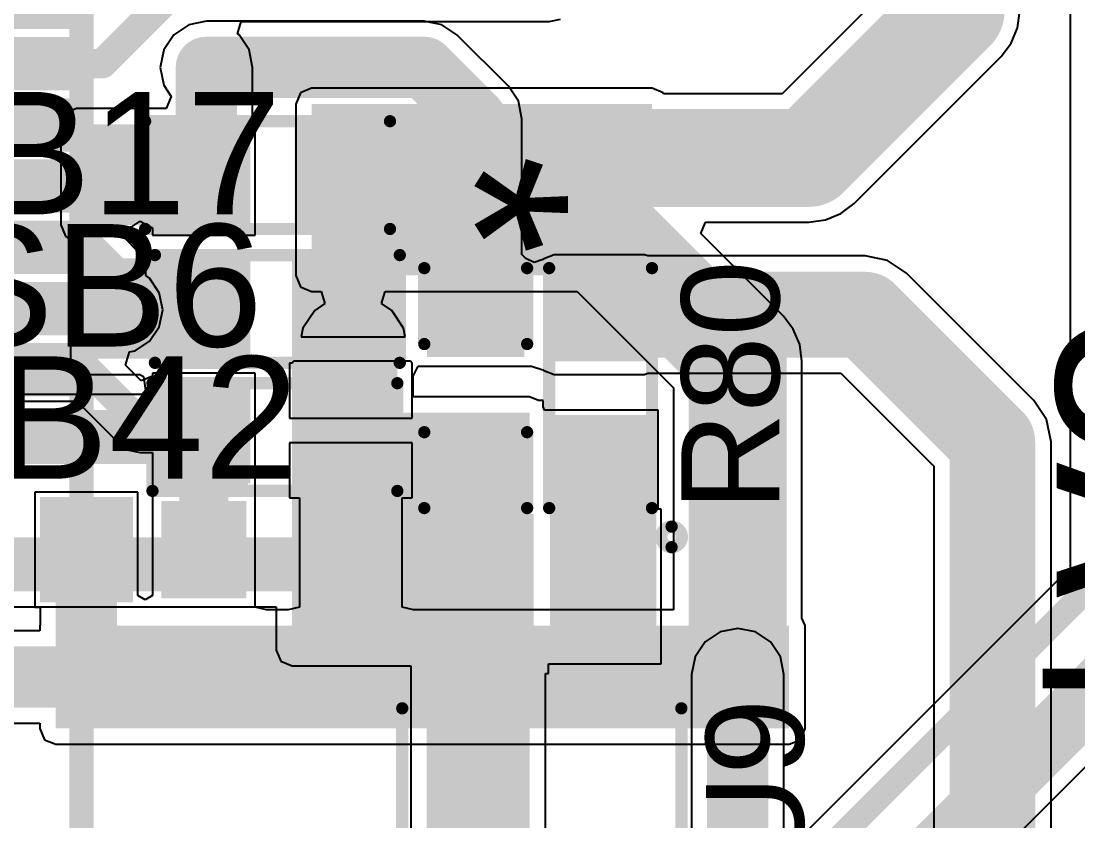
# Model space of a CAD drawing. Header units: millimetres. Extents: x 0 to 214, y 0 to 214.
# Drawn here: x 5.7644 to 6.1959, y 2.7363 to 3.0629 of the extents above; entities that cross this region are included whole.
import ezdxf

# ---------------------------------------------------------------- set-up
doc = ezdxf.new("R2010")
doc.units = ezdxf.units.MM
doc.header["$MEASUREMENT"] = 0
for name, color, linetype in [('BottomLayer', 5, 'Continuous'), ('BottomPaste', 16, 'Continuous'), ('BottomSolder', 6, 'Continuous'), ('Mechanical1', 6, 'Continuous'), ('TopLayer', 1, 'Continuous'), ('TopOverlay', 2, 'Continuous'), ('TopPaste', 8, 'Continuous'), ('TopSolder', 216, 'Continuous'), ('ViaHoleLayer', 16, 'Continuous')]:
    doc.layers.add(name, color=color, linetype=linetype)
doc.styles.add('Arial', font='', dxfattribs={"height": 0.2})
doc.styles.get('Arial').set_extended_font_data('Arial')

# ---------------------------------------------------------------- blocks, each defined once
blk = doc.blocks.new('S______B______35')
at = {"layer": 'TopLayer'}
for points in [[(-0.045, -0.0175), (-0.045, 0.0175), (-0.015, 0.0175), (-0.015, -0.0175)], [(0.015, -0.0175), (0.015, 0.0175), (0.045, 0.0175), (0.045, -0.0175)]]:
    blk.add_hatch(color=1, dxfattribs=at).paths.add_polyline_path(points)
at = {"layer": 'TopPaste'}
for points in [[(-0.045, -0.0175), (-0.045, 0.0175), (-0.015, 0.0175), (-0.015, -0.0175)], [(0.015, -0.0175), (0.015, 0.0175), (0.045, 0.0175), (0.045, -0.0175)]]:
    blk.add_hatch(color=8, dxfattribs=at).paths.add_polyline_path(points)
at = {"layer": 'TopSolder'}
for points in [[(-0.049, -0.0215), (-0.049, 0.0215), (-0.011, 0.0215), (-0.011, -0.0215)], [(0.011, -0.0215), (0.011, 0.0215), (0.049, 0.0215), (0.049, -0.0215)]]:
    blk.add_hatch(color=216, dxfattribs=at).paths.add_polyline_path(points)
at = {"layer": 'TopOverlay', "const_width": 0.005}
for points in [[(-0.05, 0.022), (0.05, 0.022)], [(-0.05, -0.022), (-0.05, 0.022)], [(0.05, -0.022), (0.05, 0.022)], [(-0.05, -0.022), (0.05, -0.022)]]:
    blk.add_lwpolyline(points, dxfattribs=at)
at = {"layer": 'TopOverlay', "const_width": 0.0025}
for points in [[(-0.05125, 0.022, 1), (-0.04875, 0.022, 1)], [(-0.05125, 0.022, 1), (-0.04875, 0.022, 1)], [(0.04875, 0.022, 1), (0.05125, 0.022, 1)], [(0.04875, 0.022, 1), (0.05125, 0.022, 1)], [(-0.05125, -0.022, 1), (-0.04875, -0.022, 1)], [(-0.05125, -0.022, 1), (-0.04875, -0.022, 1)], [(0.04875, -0.022, 1), (0.05125, -0.022, 1)], [(0.04875, -0.022, 1), (0.05125, -0.022, 1)]]:
    blk.add_lwpolyline(points, format="xyb", close=True, dxfattribs=at)
blk = doc.blocks.new('16_QSOP_B_97')
at = {"layer": 'BottomLayer'}
for points in [[(-0.0689, 0.08061), (-0.12598, 0.08061), (-0.12598, 0.09439), (-0.0689, 0.09439)], [(0.12598, 0.08061), (0.0689, 0.08061), (0.0689, 0.09439), (0.12598, 0.09439)], [(-0.0689, 0.05561), (-0.12598, 0.05561), (-0.12598, 0.06939), (-0.0689, 0.06939)], [(0.12598, 0.05561), (0.0689, 0.05561), (0.0689, 0.06939), (0.12598, 0.06939)], [(-0.0689, 0.03061), (-0.12598, 0.03061), (-0.12598, 0.04439), (-0.0689, 0.04439)], [(0.12598, 0.03061), (0.0689, 0.03061), (0.0689, 0.04439), (0.12598, 0.04439)], [(-0.0689, 0.00561), (-0.12598, 0.00561), (-0.12598, 0.01939), (-0.0689, 0.01939)], [(0.12598, 0.00561), (0.0689, 0.00561), (0.0689, 0.01939), (0.12598, 0.01939)], [(-0.0689, -0.01939), (-0.12598, -0.01939), (-0.12598, -0.00561), (-0.0689, -0.00561)], [(0.12598, -0.01939), (0.0689, -0.01939), (0.0689, -0.00561), (0.12598, -0.00561)], [(-0.0689, -0.04439), (-0.12598, -0.04439), (-0.12598, -0.03061), (-0.0689, -0.03061)], [(0.12598, -0.04439), (0.0689, -0.04439), (0.0689, -0.03061), (0.12598, -0.03061)], [(-0.0689, -0.06939), (-0.12598, -0.06939), (-0.12598, -0.05561), (-0.0689, -0.05561)], [(0.12598, -0.06939), (0.0689, -0.06939), (0.0689, -0.05561), (0.12598, -0.05561)], [(-0.0689, -0.09439), (-0.12598, -0.09439), (-0.12598, -0.08061), (-0.0689, -0.08061)], [(0.12598, -0.09439), (0.0689, -0.09439), (0.0689, -0.08061), (0.12598, -0.08061)]]:
    blk.add_hatch(color=5, dxfattribs=at).paths.add_polyline_path(points)
at = {"layer": 'BottomPaste'}
for points in [[(-0.0689, 0.08061), (-0.12598, 0.08061), (-0.12598, 0.09439), (-0.0689, 0.09439)], [(0.12598, 0.08061), (0.0689, 0.08061), (0.0689, 0.09439), (0.12598, 0.09439)], [(-0.0689, 0.05561), (-0.12598, 0.05561), (-0.12598, 0.06939), (-0.0689, 0.06939)], [(0.12598, 0.05561), (0.0689, 0.05561), (0.0689, 0.06939), (0.12598, 0.06939)], [(-0.0689, 0.03061), (-0.12598, 0.03061), (-0.12598, 0.04439), (-0.0689, 0.04439)], [(0.12598, 0.03061), (0.0689, 0.03061), (0.0689, 0.04439), (0.12598, 0.04439)], [(-0.0689, 0.00561), (-0.12598, 0.00561), (-0.12598, 0.01939), (-0.0689, 0.01939)], [(0.12598, 0.00561), (0.0689, 0.00561), (0.0689, 0.01939), (0.12598, 0.01939)], [(-0.0689, -0.01939), (-0.12598, -0.01939), (-0.12598, -0.00561), (-0.0689, -0.00561)], [(0.12598, -0.01939), (0.0689, -0.01939), (0.0689, -0.00561), (0.12598, -0.00561)], [(-0.0689, -0.04439), (-0.12598, -0.04439), (-0.12598, -0.03061), (-0.0689, -0.03061)], [(0.12598, -0.04439), (0.0689, -0.04439), (0.0689, -0.03061), (0.12598, -0.03061)], [(-0.0689, -0.06939), (-0.12598, -0.06939), (-0.12598, -0.05561), (-0.0689, -0.05561)], [(0.12598, -0.06939), (0.0689, -0.06939), (0.0689, -0.05561), (0.12598, -0.05561)], [(-0.0689, -0.09439), (-0.12598, -0.09439), (-0.12598, -0.08061), (-0.0689, -0.08061)], [(0.12598, -0.09439), (0.0689, -0.09439), (0.0689, -0.08061), (0.12598, -0.08061)]]:
    blk.add_hatch(color=16, dxfattribs=at).paths.add_polyline_path(points)
at = {"layer": 'BottomSolder'}
for points in [[(-0.0649, 0.07661), (-0.12998, 0.07661), (-0.12998, 0.09839), (-0.0649, 0.09839)], [(0.12998, 0.07661), (0.0649, 0.07661), (0.0649, 0.09839), (0.12998, 0.09839)], [(-0.0649, 0.05161), (-0.12998, 0.05161), (-0.12998, 0.07339), (-0.0649, 0.07339)], [(0.12998, 0.05161), (0.0649, 0.05161), (0.0649, 0.07339), (0.12998, 0.07339)], [(-0.0649, 0.02661), (-0.12998, 0.02661), (-0.12998, 0.04839), (-0.0649, 0.04839)], [(0.12998, 0.02661), (0.0649, 0.02661), (0.0649, 0.04839), (0.12998, 0.04839)], [(-0.0649, 0.00161), (-0.12998, 0.00161), (-0.12998, 0.02339), (-0.0649, 0.02339)], [(0.12998, 0.00161), (0.0649, 0.00161), (0.0649, 0.02339), (0.12998, 0.02339)], [(-0.0649, -0.02339), (-0.12998, -0.02339), (-0.12998, -0.00161), (-0.0649, -0.00161)], [(0.12998, -0.02339), (0.0649, -0.02339), (0.0649, -0.00161), (0.12998, -0.00161)], [(-0.0649, -0.04839), (-0.12998, -0.04839), (-0.12998, -0.02661), (-0.0649, -0.02661)], [(0.12998, -0.04839), (0.0649, -0.04839), (0.0649, -0.02661), (0.12998, -0.02661)], [(-0.0649, -0.07339), (-0.12998, -0.07339), (-0.12998, -0.05161), (-0.0649, -0.05161)], [(0.12998, -0.07339), (0.0649, -0.07339), (0.0649, -0.05161), (0.12998, -0.05161)], [(-0.0649, -0.09839), (-0.12998, -0.09839), (-0.12998, -0.07661), (-0.0649, -0.07661)], [(0.12998, -0.09839), (0.0649, -0.09839), (0.0649, -0.07661), (0.12998, -0.07661)]]:
    blk.add_hatch(color=6, dxfattribs=at).paths.add_polyline_path(points)
blk = doc.blocks.new('S______B______103')
at = {"layer": 'TopLayer'}
for points in [[(-0.045, -0.0175), (-0.045, 0.0175), (-0.015, 0.0175), (-0.015, -0.0175)], [(0.015, -0.0175), (0.015, 0.0175), (0.045, 0.0175), (0.045, -0.0175)]]:
    blk.add_hatch(color=1, dxfattribs=at).paths.add_polyline_path(points)
at = {"layer": 'TopPaste'}
for points in [[(-0.045, -0.0175), (-0.045, 0.0175), (-0.015, 0.0175), (-0.015, -0.0175)], [(0.015, -0.0175), (0.015, 0.0175), (0.045, 0.0175), (0.045, -0.0175)]]:
    blk.add_hatch(color=8, dxfattribs=at).paths.add_polyline_path(points)
at = {"layer": 'TopSolder'}
for points in [[(-0.049, -0.0215), (-0.049, 0.0215), (-0.011, 0.0215), (-0.011, -0.0215)], [(0.011, -0.0215), (0.011, 0.0215), (0.049, 0.0215), (0.049, -0.0215)]]:
    blk.add_hatch(color=216, dxfattribs=at).paths.add_polyline_path(points)
at = {"layer": 'TopOverlay', "const_width": 0.005}
for points in [[(-0.05, -0.022), (-0.05, 0.022)], [(-0.05, 0.022), (0.05, 0.022)], [(0.05, -0.022), (0.05, 0.022)], [(-0.05, -0.022), (0.05, -0.022)]]:
    blk.add_lwpolyline(points, dxfattribs=at)
at = {"layer": 'TopOverlay', "const_width": 0.0025}
for points in [[(-0.05125, 0.022, 1), (-0.04875, 0.022, 1)], [(-0.05125, 0.022, 1), (-0.04875, 0.022, 1)], [(0.04875, 0.022, 1), (0.05125, 0.022, 1)], [(0.04875, 0.022, 1), (0.05125, 0.022, 1)], [(-0.05125, -0.022, 1), (-0.04875, -0.022, 1)], [(-0.05125, -0.022, 1), (-0.04875, -0.022, 1)], [(0.04875, -0.022, 1), (0.05125, -0.022, 1)], [(0.04875, -0.022, 1), (0.05125, -0.022, 1)]]:
    blk.add_lwpolyline(points, format="xyb", close=True, dxfattribs=at)
blk = doc.blocks.new('RES_0603_B_104')
at = {"layer": 'BottomLayer'}
for points in [[(-0.045, -0.0175), (-0.045, 0.0175), (-0.015, 0.0175), (-0.015, -0.0175)], [(0.015, -0.0175), (0.015, 0.0175), (0.045, 0.0175), (0.045, -0.0175)]]:
    blk.add_hatch(color=5, dxfattribs=at).paths.add_polyline_path(points)
at = {"layer": 'BottomPaste'}
for points in [[(-0.045, -0.0175), (-0.045, 0.0175), (-0.015, 0.0175), (-0.015, -0.0175)], [(0.015, -0.0175), (0.015, 0.0175), (0.045, 0.0175), (0.045, -0.0175)]]:
    blk.add_hatch(color=16, dxfattribs=at).paths.add_polyline_path(points)
at = {"layer": 'BottomSolder'}
for points in [[(-0.049, -0.0215), (-0.049, 0.0215), (-0.011, 0.0215), (-0.011, -0.0215)], [(0.011, -0.0215), (0.011, 0.0215), (0.049, 0.0215), (0.049, -0.0215)]]:
    blk.add_hatch(color=6, dxfattribs=at).paths.add_polyline_path(points)
blk = doc.blocks.new('C__0603_B_106')
at = {"layer": 'BottomLayer'}
for points in [[(-0.045, -0.0175), (-0.045, 0.0175), (-0.015, 0.0175), (-0.015, -0.0175)], [(0.015, -0.0175), (0.015, 0.0175), (0.045, 0.0175), (0.045, -0.0175)]]:
    blk.add_hatch(color=5, dxfattribs=at).paths.add_polyline_path(points)
at = {"layer": 'BottomPaste'}
for points in [[(-0.045, -0.0175), (-0.045, 0.0175), (-0.015, 0.0175), (-0.015, -0.0175)], [(0.015, -0.0175), (0.015, 0.0175), (0.045, 0.0175), (0.045, -0.0175)]]:
    blk.add_hatch(color=16, dxfattribs=at).paths.add_polyline_path(points)
at = {"layer": 'BottomSolder'}
for points in [[(-0.04736, -0.01986), (-0.04736, 0.01986), (-0.01264, 0.01986), (-0.01264, -0.01986)], [(0.01264, -0.01986), (0.01264, 0.01986), (0.04736, 0.01986), (0.04736, -0.01986)]]:
    blk.add_hatch(color=6, dxfattribs=at).paths.add_polyline_path(points)
blk = doc.blocks.new('S______B______122')
at = {"layer": 'TopLayer'}
for points in [[(-0.045, -0.0175), (-0.045, 0.0175), (-0.015, 0.0175), (-0.015, -0.0175)], [(0.015, -0.0175), (0.015, 0.0175), (0.045, 0.0175), (0.045, -0.0175)]]:
    blk.add_hatch(color=1, dxfattribs=at).paths.add_polyline_path(points)
at = {"layer": 'TopPaste'}
for points in [[(-0.045, -0.0175), (-0.045, 0.0175), (-0.015, 0.0175), (-0.015, -0.0175)], [(0.015, -0.0175), (0.015, 0.0175), (0.045, 0.0175), (0.045, -0.0175)]]:
    blk.add_hatch(color=8, dxfattribs=at).paths.add_polyline_path(points)
at = {"layer": 'TopSolder'}
for points in [[(-0.049, -0.0215), (-0.049, 0.0215), (-0.011, 0.0215), (-0.011, -0.0215)], [(0.011, -0.0215), (0.011, 0.0215), (0.049, 0.0215), (0.049, -0.0215)]]:
    blk.add_hatch(color=216, dxfattribs=at).paths.add_polyline_path(points)
at = {"layer": 'TopOverlay', "const_width": 0.005}
for points in [[(0.05, 0.022), (-0.05, 0.022)], [(-0.05, 0.022), (-0.05, -0.022)], [(0.05, 0.022), (0.05, -0.022)], [(0.05, -0.022), (-0.05, -0.022)]]:
    blk.add_lwpolyline(points, dxfattribs=at)
at = {"layer": 'TopOverlay', "const_width": 0.0025}
for points in [[(-0.05125, 0.022, 1), (-0.04875, 0.022, 1)], [(-0.05125, 0.022, 1), (-0.04875, 0.022, 1)], [(0.04875, 0.022, 1), (0.05125, 0.022, 1)], [(0.04875, 0.022, 1), (0.05125, 0.022, 1)], [(-0.05125, -0.022, 1), (-0.04875, -0.022, 1)], [(-0.05125, -0.022, 1), (-0.04875, -0.022, 1)], [(0.04875, -0.022, 1), (0.05125, -0.022, 1)], [(0.04875, -0.022, 1), (0.05125, -0.022, 1)]]:
    blk.add_lwpolyline(points, format="xyb", close=True, dxfattribs=at)
blk = doc.blocks.new('PS2801C_1_F3_A_199')
at = {"layer": 'TopLayer'}
for points in [[(-0.14961, 0.04272), (-0.09843, 0.04272), (-0.09843, 0.00728), (-0.14961, 0.00728)], [(0.09843, 0.04272), (0.14961, 0.04272), (0.14961, 0.00728), (0.09843, 0.00728)], [(-0.14961, -0.00728), (-0.09843, -0.00728), (-0.09843, -0.04272), (-0.14961, -0.04272)], [(0.09843, -0.00728), (0.14961, -0.00728), (0.14961, -0.04272), (0.09843, -0.04272)]]:
    blk.add_hatch(color=1, dxfattribs=at).paths.add_polyline_path(points)
at = {"layer": 'TopPaste'}
for points in [[(-0.14961, 0.04272), (-0.09843, 0.04272), (-0.09843, 0.00728), (-0.14961, 0.00728)], [(0.09843, 0.04272), (0.14961, 0.04272), (0.14961, 0.00728), (0.09843, 0.00728)], [(-0.14961, -0.00728), (-0.09843, -0.00728), (-0.09843, -0.04272), (-0.14961, -0.04272)], [(0.09843, -0.00728), (0.14961, -0.00728), (0.14961, -0.04272), (0.09843, -0.04272)]]:
    blk.add_hatch(color=8, dxfattribs=at).paths.add_polyline_path(points)
at = {"layer": 'TopSolder'}
for points in [[(-0.15361, 0.04672), (-0.09443, 0.04672), (-0.09443, 0.00328), (-0.15361, 0.00328)], [(0.09443, 0.04672), (0.15361, 0.04672), (0.15361, 0.00328), (0.09443, 0.00328)], [(-0.15361, -0.00328), (-0.09443, -0.00328), (-0.09443, -0.04672), (-0.15361, -0.04672)], [(0.09443, -0.00328), (0.15361, -0.00328), (0.15361, -0.04672), (0.09443, -0.04672)]]:
    blk.add_hatch(color=216, dxfattribs=at).paths.add_polyline_path(points)
at = {"layer": 'TopOverlay'}
for points, const_width in [([(-0.14002, 0.053, 1), (-0.14843, 0.053, 1)], 0.005), ([(-0.07547, 0.057, 1), (-0.07297, 0.057, 1)], 0.0025), ([(0.07753, 0.057, 1), (0.08003, 0.057, 1)], 0.0025), ([(-0.14968, 0.053, 1), (-0.14718, 0.053, 1)], 0.0025), ([(-0.14127, 0.053, 1), (-0.13877, 0.053, 1)], 0.0025), ([(-0.07547, -0.057, 1), (-0.07297, -0.057, 1)], 0.0025), ([(0.07753, -0.057, 1), (0.08003, -0.057, 1)], 0.0025)]:
    blk.add_lwpolyline(points, format="xyb", close=True, dxfattribs=dict(at, const_width=const_width))
at = {"layer": 'TopOverlay', "const_width": 0.005}
for points in [[(0.07878, 0.057), (-0.07422, 0.057)], [(0.07878, -0.057), (-0.07422, -0.057)]]:
    blk.add_lwpolyline(points, dxfattribs=at)
blk = doc.blocks.new('RES_0603_236')
at = {"layer": 'TopLayer'}
for points in [[(-0.015, 0.0175), (-0.015, -0.0175), (-0.045, -0.0175), (-0.045, 0.0175)], [(0.045, 0.0175), (0.045, -0.0175), (0.015, -0.0175), (0.015, 0.0175)]]:
    blk.add_hatch(color=1, dxfattribs=at).paths.add_polyline_path(points)
at = {"layer": 'TopPaste'}
for points in [[(-0.015, 0.0175), (-0.015, -0.0175), (-0.045, -0.0175), (-0.045, 0.0175)], [(0.045, 0.0175), (0.045, -0.0175), (0.015, -0.0175), (0.015, 0.0175)]]:
    blk.add_hatch(color=8, dxfattribs=at).paths.add_polyline_path(points)
at = {"layer": 'TopSolder'}
for points in [[(-0.011, 0.0215), (-0.011, -0.0215), (-0.049, -0.0215), (-0.049, 0.0215)], [(0.049, 0.0215), (0.049, -0.0215), (0.011, -0.0215), (0.011, 0.0215)]]:
    blk.add_hatch(color=216, dxfattribs=at).paths.add_polyline_path(points)
at = {"layer": 'TopOverlay', "const_width": 0.005}
for points in [[(-0.049, 0.021), (-0.049, -0.021)], [(-0.049, 0.021), (0.049, 0.021)], [(0.049, 0.021), (0.049, -0.021)], [(-0.049, -0.021), (0.049, -0.021)]]:
    blk.add_lwpolyline(points, dxfattribs=at)
at = {"layer": 'TopOverlay', "const_width": 0.0025}
for points in [[(-0.05025, 0.021, 1), (-0.04775, 0.021, 1)], [(-0.05025, 0.021, 1), (-0.04775, 0.021, 1)], [(0.04775, 0.021, 1), (0.05025, 0.021, 1)], [(0.04775, 0.021, 1), (0.05025, 0.021, 1)], [(-0.05025, -0.021, 1), (-0.04775, -0.021, 1)], [(-0.05025, -0.021, 1), (-0.04775, -0.021, 1)], [(0.04775, -0.021, 1), (0.05025, -0.021, 1)], [(0.04775, -0.021, 1), (0.05025, -0.021, 1)]]:
    blk.add_lwpolyline(points, format="xyb", close=True, dxfattribs=at)
blk = doc.blocks.new('RES_0603_B_280')
at = {"layer": 'BottomLayer'}
for points in [[(-0.045, -0.0175), (-0.045, 0.0175), (-0.015, 0.0175), (-0.015, -0.0175)], [(0.015, -0.0175), (0.015, 0.0175), (0.045, 0.0175), (0.045, -0.0175)]]:
    blk.add_hatch(color=5, dxfattribs=at).paths.add_polyline_path(points)
at = {"layer": 'BottomPaste'}
for points in [[(-0.045, -0.0175), (-0.045, 0.0175), (-0.015, 0.0175), (-0.015, -0.0175)], [(0.015, -0.0175), (0.015, 0.0175), (0.045, 0.0175), (0.045, -0.0175)]]:
    blk.add_hatch(color=16, dxfattribs=at).paths.add_polyline_path(points)
at = {"layer": 'BottomSolder'}
for points in [[(-0.049, -0.0215), (-0.049, 0.0215), (-0.011, 0.0215), (-0.011, -0.0215)], [(0.011, -0.0215), (0.011, 0.0215), (0.049, 0.0215), (0.049, -0.0215)]]:
    blk.add_hatch(color=6, dxfattribs=at).paths.add_polyline_path(points)
blk = doc.blocks.new('RES_0603_B_281')
at = {"layer": 'BottomLayer'}
for points in [[(-0.045, -0.0175), (-0.045, 0.0175), (-0.015, 0.0175), (-0.015, -0.0175)], [(0.015, -0.0175), (0.015, 0.0175), (0.045, 0.0175), (0.045, -0.0175)]]:
    blk.add_hatch(color=5, dxfattribs=at).paths.add_polyline_path(points)
at = {"layer": 'BottomPaste'}
for points in [[(-0.045, -0.0175), (-0.045, 0.0175), (-0.015, 0.0175), (-0.015, -0.0175)], [(0.015, -0.0175), (0.015, 0.0175), (0.045, 0.0175), (0.045, -0.0175)]]:
    blk.add_hatch(color=16, dxfattribs=at).paths.add_polyline_path(points)
at = {"layer": 'BottomSolder'}
for points in [[(-0.049, -0.0215), (-0.049, 0.0215), (-0.011, 0.0215), (-0.011, -0.0215)], [(0.011, -0.0215), (0.011, 0.0215), (0.049, 0.0215), (0.049, -0.0215)]]:
    blk.add_hatch(color=6, dxfattribs=at).paths.add_polyline_path(points)
blk = doc.blocks.new('C___0603_338')
at = {"layer": 'TopLayer'}
for points in [[(-0.015, 0.0175), (-0.015, -0.0175), (-0.045, -0.0175), (-0.045, 0.0175)], [(0.045, 0.0175), (0.045, -0.0175), (0.015, -0.0175), (0.015, 0.0175)]]:
    blk.add_hatch(color=1, dxfattribs=at).paths.add_polyline_path(points)
at = {"layer": 'TopPaste'}
for points in [[(-0.015, 0.0175), (-0.015, -0.0175), (-0.045, -0.0175), (-0.045, 0.0175)], [(0.045, 0.0175), (0.045, -0.0175), (0.015, -0.0175), (0.015, 0.0175)]]:
    blk.add_hatch(color=8, dxfattribs=at).paths.add_polyline_path(points)
at = {"layer": 'TopSolder'}
for points in [[(-0.01264, 0.01986), (-0.01264, -0.01986), (-0.04736, -0.01986), (-0.04736, 0.01986)], [(0.04736, 0.01986), (0.04736, -0.01986), (0.01264, -0.01986), (0.01264, 0.01986)]]:
    blk.add_hatch(color=216, dxfattribs=at).paths.add_polyline_path(points)
at = {"layer": 'TopOverlay', "const_width": 0.005}
for points in [[(-0.049, -0.021), (-0.049, 0.021)], [(-0.018, 0.021), (-0.049, 0.021)], [(0.049, 0.021), (0.018, 0.021)], [(0.049, -0.021), (0.049, 0.021)], [(-0.018, -0.021), (-0.049, -0.021)], [(0.049, -0.021), (0.018, -0.021)]]:
    blk.add_lwpolyline(points, dxfattribs=at)
at = {"layer": 'TopOverlay', "const_width": 0.0025}
for points in [[(-0.05025, 0.021, 1), (-0.04775, 0.021, 1)], [(-0.05025, 0.021, 1), (-0.04775, 0.021, 1)], [(-0.01925, 0.021, 1), (-0.01675, 0.021, 1)], [(0.01675, 0.021, 1), (0.01925, 0.021, 1)], [(0.04775, 0.021, 1), (0.05025, 0.021, 1)], [(0.04775, 0.021, 1), (0.05025, 0.021, 1)], [(-0.05025, -0.021, 1), (-0.04775, -0.021, 1)], [(-0.05025, -0.021, 1), (-0.04775, -0.021, 1)], [(-0.01925, -0.021, 1), (-0.01675, -0.021, 1)], [(0.01675, -0.021, 1), (0.01925, -0.021, 1)], [(0.04775, -0.021, 1), (0.05025, -0.021, 1)], [(0.04775, -0.021, 1), (0.05025, -0.021, 1)]]:
    blk.add_lwpolyline(points, format="xyb", close=True, dxfattribs=at)

msp = doc.modelspace()

# ---------------------------------------------------------------- hatches: boundary and pattern name
at = {"layer": 'BottomLayer'}
h = msp.add_hatch(color=5, dxfattribs=at)
edge = h.paths.add_edge_path()
edge.add_arc((5.84, 3.044), 0.01181, 0, 360)
for points in [[(5.883, 2.959), (6.022, 2.959), (6.022, 3.029), (5.883, 3.029)], [(5.7785, 2.774), (6.078, 2.774), (6.078, 2.816), (5.7785, 2.816)]]:
    msp.add_hatch(color=5, dxfattribs=at).paths.add_polyline_path(points)
h = msp.add_hatch(color=5, dxfattribs=at)
edge = h.paths.add_edge_path()
edge.add_arc((5.80275, 2.99575), 0.01181, 0, 360)
h = msp.add_hatch(color=5, dxfattribs=at)
edge = h.paths.add_edge_path()
edge.add_arc((5.804, 2.945), 0.01181, 0, 360)
h = msp.add_hatch(color=5, dxfattribs=at)
edge = h.paths.add_edge_path()
edge.add_arc((5.9, 2.929), 0.01181, 0, 360)
h = msp.add_hatch(color=5, dxfattribs=at)
edge = h.paths.add_edge_path()
edge.add_arc((6.057, 2.796), 0.01181, 0, 360)
at = {"layer": 'BottomSolder'}
h = msp.add_hatch(color=6, dxfattribs=at)
edge = h.paths.add_edge_path()
edge.add_arc((5.84, 3.044), 0.00591, 0, 360)
h = msp.add_hatch(color=6, dxfattribs=at)
edge = h.paths.add_edge_path()
edge.add_arc((5.80275, 2.99575), 0.00591, 0, 360)
h = msp.add_hatch(color=6, dxfattribs=at)
edge = h.paths.add_edge_path()
edge.add_arc((5.804, 2.945), 0.00591, 0, 360)
h = msp.add_hatch(color=6, dxfattribs=at)
edge = h.paths.add_edge_path()
edge.add_arc((5.9, 2.929), 0.00591, 0, 360)
h = msp.add_hatch(color=6, dxfattribs=at)
edge = h.paths.add_edge_path()
edge.add_arc((6.057, 2.796), 0.00591, 0, 360)
at = {"layer": 'TopLayer'}
h = msp.add_hatch(color=1, dxfattribs=at)
edge = h.paths.add_edge_path()
edge.add_arc((5.84, 3.044), 0.01181, 0, 360)
for points in [[(5.787, 2.97967), (5.85, 2.97967), (5.85, 3.02067), (5.787, 3.02067)], [(5.791, 2.925), (5.854, 2.925), (5.854, 2.966), (5.791, 2.966)], [(5.875, 2.806), (5.918, 2.806), (5.918, 2.965), (5.875, 2.965)], [(5.982, 2.925), (6.019, 2.925), (6.019, 2.961), (5.982, 2.961)], [(5.875, 2.806), (5.972, 2.806), (5.972, 2.903), (5.875, 2.903)], [(5.93, 2.558), (5.972, 2.558), (5.972, 2.903), (5.93, 2.903)]]:
    msp.add_hatch(color=1, dxfattribs=at).paths.add_polyline_path(points)
h = msp.add_hatch(color=1, dxfattribs=at)
edge = h.paths.add_edge_path()
edge.add_arc((5.80275, 2.99575), 0.01181, 0, 360)
h = msp.add_hatch(color=1, dxfattribs=at)
edge = h.paths.add_edge_path()
edge.add_arc((5.804, 2.945), 0.01181, 0, 360)
h = msp.add_hatch(color=1, dxfattribs=at)
edge = h.paths.add_edge_path()
edge.add_arc((5.9, 2.929), 0.01181, 0, 360)
h = msp.add_hatch(color=1, dxfattribs=at)
edge = h.paths.add_edge_path()
edge.add_arc((6.057, 2.796), 0.01181, 0, 360)
at = {"layer": 'TopSolder'}
h = msp.add_hatch(color=216, dxfattribs=at)
edge = h.paths.add_edge_path()
edge.add_arc((5.84, 3.044), 0.00591, 0, 360)
h = msp.add_hatch(color=216, dxfattribs=at)
edge = h.paths.add_edge_path()
edge.add_arc((5.80275, 2.99575), 0.00591, 0, 360)
h = msp.add_hatch(color=216, dxfattribs=at)
edge = h.paths.add_edge_path()
edge.add_arc((5.804, 2.945), 0.00591, 0, 360)
h = msp.add_hatch(color=216, dxfattribs=at)
edge = h.paths.add_edge_path()
edge.add_arc((5.9, 2.929), 0.00591, 0, 360)
h = msp.add_hatch(color=216, dxfattribs=at)
edge = h.paths.add_edge_path()
edge.add_arc((6.057, 2.796), 0.00591, 0, 360)
at = {"layer": 'ViaHoleLayer'}
h = msp.add_hatch(color=16, dxfattribs=at)
edge = h.paths.add_edge_path()
edge.add_arc((5.84, 3.044), 0.00591, 0, 360)
h = msp.add_hatch(color=16, dxfattribs=at)
edge = h.paths.add_edge_path()
edge.add_arc((5.80275, 2.99575), 0.00591, 0, 360)
h = msp.add_hatch(color=16, dxfattribs=at)
edge = h.paths.add_edge_path()
edge.add_arc((5.804, 2.945), 0.00591, 0, 360)
h = msp.add_hatch(color=16, dxfattribs=at)
edge = h.paths.add_edge_path()
edge.add_arc((5.9, 2.929), 0.00591, 0, 360)
h = msp.add_hatch(color=16, dxfattribs=at)
edge = h.paths.add_edge_path()
edge.add_arc((6.057, 2.796), 0.00591, 0, 360)

# ---------------------------------------------------------------- linework, layer by layer
at = {"layer": 'BottomLayer'}
for p, q in [((6.19278, 3.19807), (6.19278, 2.83965)), ((6.11978, 3.07786), (6.07514, 3.03322)), ((6.17133, 3.06021), (6.17222, 3.067)), ((5.8527, 3.05776), (5.85422, 3.06276)), ((5.85422, 3.06276), (5.98, 3.06276)), ((5.98, 3.06276), (5.98468, 3.0637)), ((6.16871, 3.05389), (6.17133, 3.06021)), ((5.85334, 3.05734), (5.8527, 3.05776)), ((5.85743, 3.05122), (5.85334, 3.05734)), ((5.85886, 3.044), (5.85743, 3.05122)), ((6.16454, 3.04846), (6.16871, 3.05389)), ((6.10454, 2.98846), (6.16454, 3.04846)), ((6.16454, 3.04846), (6.16454, 3.04846)), ((5.85886, 3.0225), (5.85886, 3.044)), ((5.883, 3.03549), (5.87841, 3.03359)), ((6.022, 3.03549), (5.883, 3.03549)), ((6.02659, 3.03359), (6.022, 3.03549)), ((5.87841, 3.03359), (5.87651, 3.029)), ((6.02674, 3.03322), (6.02659, 3.03359)), ((6.07514, 3.03322), (6.02674, 3.03322)), ((5.87651, 3.029), (5.87651, 2.959)), ((5.86, 3.0225), (5.85886, 3.0225)), ((5.86, 2.9755), (5.86, 3.0225)), ((6.09911, 2.98429), (6.10454, 2.98846)), ((6.09279, 2.98167), (6.09911, 2.98429)), ((5.80693, 2.97393), (5.80839, 2.97871)), ((5.80839, 2.97871), (5.8097, 2.97897)), ((5.8097, 2.97897), (5.813, 2.98118)), ((5.813, 2.98118), (5.818, 2.97851)), ((5.818, 2.97851), (5.818, 2.9755)), ((6.04193, 2.97616), (6.04384, 2.98078)), ((6.04384, 2.98078), (6.086, 2.98078)), ((6.086, 2.98078), (6.09279, 2.98167)), ((6.086, 2.98078), (6.086, 2.98078)), ((5.81193, 2.96893), (5.80693, 2.97393)), ((5.818, 2.9755), (5.86, 2.9755)), ((6.07554, 2.94254), (6.04193, 2.97616)), ((5.81436, 2.96529), (5.81193, 2.96893)), ((5.81193, 2.96893), (5.81193, 2.96893)), ((5.81522, 2.961), (5.81436, 2.96529)), ((5.81522, 2.95893), (5.81522, 2.961)), ((5.81684, 2.95784), (5.81522, 2.95893)), ((5.82078, 2.95195), (5.81684, 2.95784)), ((5.87651, 2.959), (5.87841, 2.95441)), ((5.82216, 2.945), (5.82078, 2.95195)), ((5.87841, 2.95441), (5.883, 2.95251)), ((5.883, 2.95251), (5.88692, 2.95251)), ((5.88692, 2.95251), (5.88844, 2.94751)), ((5.91156, 2.94751), (5.91308, 2.95251)), ((5.91308, 2.95251), (5.99141, 2.95251)), ((5.99141, 2.95251), (6.03078, 2.91314)), ((5.82078, 2.93805), (5.82216, 2.945)), ((5.88428, 2.94472), (5.87945, 2.93751)), ((5.88844, 2.94751), (5.88428, 2.94472)), ((5.91572, 2.94472), (5.91156, 2.94751)), ((5.92055, 2.93751), (5.91572, 2.94472)), ((6.07971, 2.93711), (6.07554, 2.94254)), ((6.07554, 2.94254), (6.07554, 2.94254)), ((5.81684, 2.93216), (5.82078, 2.93805)), ((5.87945, 2.93751), (5.87876, 2.934)), ((5.92124, 2.934), (5.92055, 2.93751)), ((6.08233, 2.93079), (6.07971, 2.93711)), ((5.81095, 2.92822), (5.81684, 2.93216)), ((5.87876, 2.934), (5.92124, 2.934)), ((6.08322, 2.924), (6.08233, 2.93079)), ((5.80697, 2.92233), (5.80862, 2.92776)), ((5.80862, 2.92776), (5.81095, 2.92822)), ((5.81338, 2.91592), (5.80697, 2.92233)), ((5.87498, 2.92317), (5.874, 2.92317)), ((5.874, 2.92317), (5.874, 2.90067)), ((5.87567, 2.924), (5.87498, 2.92317)), ((5.92332, 2.924), (5.87567, 2.924)), ((5.924, 2.92317), (5.92332, 2.924)), ((5.924, 2.90067), (5.924, 2.92317)), ((5.924, 2.92317), (5.924, 2.92317)), ((6.08322, 2.81907), (6.08322, 2.924)), ((5.818, 2.91784), (5.81338, 2.91592)), ((5.86, 2.91917), (5.818, 2.91917)), ((5.818, 2.91917), (5.818, 2.91784)), ((5.86, 2.87217), (5.86, 2.91917)), ((6.03078, 2.91314), (6.03078, 2.82249)), ((5.72176, 2.90761), (5.78709, 2.90761)), ((5.78709, 2.90761), (5.80438, 2.89032)), ((5.874, 2.90067), (5.899, 2.90067)), ((5.899, 2.90067), (5.924, 2.90067)), ((5.80438, 2.89032), (5.80835, 2.88767)), ((5.80835, 2.88767), (5.81303, 2.88674)), ((5.899, 2.89067), (5.874, 2.89067)), ((5.874, 2.89067), (5.874, 2.86817)), ((5.924, 2.89067), (5.899, 2.89067)), ((5.924, 2.86817), (5.924, 2.89067)), ((5.81303, 2.88674), (5.818, 2.88674)), ((5.818, 2.88674), (5.818, 2.87217)), ((5.812, 2.8705), (5.77, 2.8705)), ((5.77, 2.8705), (5.77, 2.8235)), ((5.812, 2.82824), (5.812, 2.8705)), ((5.818, 2.87217), (5.818, 2.87217)), ((5.818, 2.87217), (5.818, 2.8705)), ((5.818, 2.8705), (5.818, 2.8705)), ((5.818, 2.8705), (5.818, 2.82824)), ((5.86, 2.8705), (5.86, 2.87217)), ((5.86, 2.87217), (5.86, 2.87217)), ((5.86, 2.82749), (5.86, 2.8705)), ((5.86, 2.8705), (5.86, 2.8705)), ((5.874, 2.86817), (5.878, 2.86817)), ((5.878, 2.86817), (5.878, 2.8235)), ((5.92, 2.8235), (5.92, 2.86817)), ((5.92, 2.86817), (5.924, 2.86817)), ((6.19278, 2.83965), (5.86235, 2.50922)), ((5.815, 2.82648), (5.812, 2.82824)), ((5.818, 2.82824), (5.815, 2.82648)), ((5.86, 2.8235), (5.86, 2.82749)), ((5.77, 2.8235), (5.77214, 2.8235)), ((5.77214, 2.8235), (5.77214, 2.81632)), ((5.86458, 2.82249), (5.86, 2.8235)), ((5.87342, 2.82249), (5.86458, 2.82249)), ((5.878, 2.8235), (5.87342, 2.82249)), ((5.92458, 2.82249), (5.92, 2.8235)), ((6.03078, 2.82249), (5.92458, 2.82249)), ((6.08449, 2.816), (6.08322, 2.81907)), ((6.14986, 2.70919), (6.26094, 2.82027)), ((5.77201, 2.81386), (5.48381, 2.81386)), ((5.77214, 2.81632), (5.77201, 2.816)), ((5.77201, 2.816), (5.77201, 2.81386)), ((6.08449, 2.774), (6.08449, 2.816)), ((5.476, 2.77614), (5.77201, 2.77614)), ((5.77201, 2.77614), (5.77201, 2.774)), ((5.77201, 2.774), (5.77391, 2.76941)), ((6.08259, 2.76941), (6.08449, 2.774)), ((5.77391, 2.76941), (5.7785, 2.76751)), ((5.7785, 2.76751), (6.078, 2.76751)), ((6.078, 2.76751), (6.08259, 2.76941))]:
    msp.add_line(p, q, dxfattribs=at)
for points, const_width in [([(6.146, 3.067), (6.146, 3.212)], 0.04), ([(6.086, 3.007), (6.146, 3.067)], 0.04), ([(5.7975, 3.0455), (5.827, 3.075)], 0.012), ([(5.84, 3), (5.84, 3.044)], 0.025), ([(5.75444, 3.0455), (5.7975, 3.0455)], 0.012), ([(5.987, 3.007), (6.086, 3.007)], 0.04), ([(5.839, 2.999), (5.84, 3)], 0.025), ([(5.9525, 2.994), (5.987, 2.994)], 0.04), ([(5.987, 2.994), (6.057, 2.924)], 0.04), ([(5.899, 2.999), (5.9525, 2.999)], 0.025), ([(5.75469, 2.99575), (5.80275, 2.99575)], 0.012), ([(5.75444, 2.9705), (5.7945, 2.9705)], 0.01), ([(5.7945, 2.9705), (5.804, 2.961)], 0.01), ([(5.804, 2.943), (5.804, 2.961)], 0.01), ([(6.057, 2.796), (6.057, 2.924)], 0.04), ([(5.89969, 2.92869), (5.9, 2.929)], 0.022), ([(5.89969, 2.89636), (5.89969, 2.92869)], 0.022), ([(5.75444, 2.9205), (5.7915, 2.9205)], 0.012), ([(5.7915, 2.9205), (5.81303, 2.89897)], 0.012), ([(5.81303, 2.89897), (5.8357, 2.89897)], 0.012), ([(5.839, 2.847), (5.839, 2.89567)], 0.02), ([(5.8357, 2.89897), (5.839, 2.89567)], 0.012), ([(5.899, 2.89567), (5.89969, 2.89636)], 0.022), ([(5.791, 2.796), (5.791, 2.847)], 0.025), ([(5.899, 2.793), (5.899, 2.847)], 0.025), ([(6.131, 2.717), (6.251, 2.837)], 0.025), ([(5.867, 2.498), (6.204, 2.835)], 0.01), ([(5.8435, 2.801), (5.845, 2.7995)], 0.025), ([(5.476, 2.795), (5.815, 2.795)], 0.025)]:
    msp.add_lwpolyline(points, dxfattribs=dict(at, const_width=const_width))
for points, const_width in [([(6.136, 3.067, 1), (6.156, 3.067, 1)], 0.02), ([(6.136, 3.067, 1), (6.156, 3.067, 1)], 0.02), ([(5.83375, 3.044, 1), (5.84625, 3.044, 1)], 0.0125), ([(5.7945, 3.0455, 1), (5.8005, 3.0455, 1)], 0.006), ([(5.7945, 3.0455, 1), (5.8005, 3.0455, 1)], 0.006), ([(5.977, 3.007, 1), (5.997, 3.007, 1)], 0.02), ([(6.076, 3.007, 1), (6.096, 3.007, 1)], 0.02), ([(6.076, 3.007, 1), (6.096, 3.007, 1)], 0.02), ([(5.83375, 3, 1), (5.84625, 3, 1)], 0.0125), ([(5.83375, 3, 1), (5.84625, 3, 1)], 0.0125), ([(5.9425, 2.994, 1), (5.9625, 2.994, 1)], 0.02), ([(5.977, 2.994, 1), (5.997, 2.994, 1)], 0.02), ([(5.977, 2.994, 1), (5.997, 2.994, 1)], 0.02), ([(5.83275, 2.999, 1), (5.84525, 2.999, 1)], 0.0125), ([(5.89275, 2.999, 1), (5.90525, 2.999, 1)], 0.0125), ([(5.94625, 2.999, 1), (5.95875, 2.999, 1)], 0.0125), ([(5.79975, 2.99575, 1), (5.80575, 2.99575, 1)], 0.006), ([(5.792, 2.9705, 1), (5.797, 2.9705, 1)], 0.005), ([(5.792, 2.9705, 1), (5.797, 2.9705, 1)], 0.005), ([(5.8015, 2.961, 1), (5.8065, 2.961, 1)], 0.005), ([(5.8015, 2.961, 1), (5.8065, 2.961, 1)], 0.005), ([(5.8015, 2.943, 1), (5.8065, 2.943, 1)], 0.005), ([(6.047, 2.924, 1), (6.067, 2.924, 1)], 0.02), ([(6.047, 2.924, 1), (6.067, 2.924, 1)], 0.02), ([(5.89419, 2.92869, 1), (5.90519, 2.92869, 1)], 0.011), ([(5.89419, 2.92869, 1), (5.90519, 2.92869, 1)], 0.011), ([(5.8945, 2.929, 1), (5.9055, 2.929, 1)], 0.011), ([(5.7885, 2.9205, 1), (5.7945, 2.9205, 1)], 0.006), ([(5.7885, 2.9205, 1), (5.7945, 2.9205, 1)], 0.006), ([(5.81003, 2.89897, 1), (5.81603, 2.89897, 1)], 0.006), ([(5.81003, 2.89897, 1), (5.81603, 2.89897, 1)], 0.006), ([(5.834, 2.89567, 1), (5.844, 2.89567, 1)], 0.01), ([(5.8327, 2.89897, 1), (5.8387, 2.89897, 1)], 0.006), ([(5.8327, 2.89897, 1), (5.8387, 2.89897, 1)], 0.006), ([(5.8935, 2.89567, 1), (5.9045, 2.89567, 1)], 0.011), ([(5.89419, 2.89636, 1), (5.90519, 2.89636, 1)], 0.011), ([(5.89419, 2.89636, 1), (5.90519, 2.89636, 1)], 0.011), ([(5.836, 2.89567, 1), (5.842, 2.89567, 1)], 0.006), ([(5.78475, 2.847, 1), (5.79725, 2.847, 1)], 0.0125), ([(5.834, 2.847, 1), (5.844, 2.847, 1)], 0.01), ([(5.89275, 2.847, 1), (5.90525, 2.847, 1)], 0.0125), ([(6.047, 2.796, 1), (6.067, 2.796, 1)], 0.02), ([(5.83725, 2.801, 1), (5.84975, 2.801, 1)], 0.0125), ([(5.83875, 2.7995, 1), (5.85125, 2.7995, 1)], 0.0125), ([(5.78475, 2.796, 1), (5.79725, 2.796, 1)], 0.0125), ([(5.80875, 2.795, 1), (5.82125, 2.795, 1)], 0.0125), ([(5.89275, 2.793, 1), (5.90525, 2.793, 1)], 0.0125)]:
    msp.add_lwpolyline(points, format="xyb", close=True, dxfattribs=dict(at, const_width=const_width))
at = {"layer": 'Mechanical1', "const_width": 0.01}
msp.add_lwpolyline([(5.789, 2.303), (5.789, 3.5035)], dxfattribs=at)
at = {"layer": 'TopLayer'}
for p, q in [((5.83278, 3.06143), (5.82666, 3.05734)), ((5.84, 3.06286), (5.83278, 3.06143)), ((5.929, 3.06286), (5.84, 3.06286)), ((5.93622, 3.06143), (5.929, 3.06286)), ((5.94234, 3.05734), (5.93622, 3.06143)), ((5.82666, 3.05734), (5.82257, 3.05122)), ((5.96334, 3.03634), (5.94234, 3.05734)), ((5.82257, 3.05122), (5.82114, 3.044)), ((5.82114, 3.044), (5.82257, 3.03678)), ((5.82257, 3.03678), (5.82566, 3.03216)), ((5.96743, 3.03022), (5.96334, 3.03634)), ((5.82566, 3.03216), (5.82359, 3.02716)), ((5.96886, 3.023), (5.96743, 3.03022)), ((5.787, 3.02716), (5.78241, 3.02526)), ((5.82359, 3.02716), (5.787, 3.02716)), ((5.78241, 3.02526), (5.78051, 3.02067)), ((5.96886, 2.96754), (5.96886, 3.023)), ((5.78051, 3.02067), (5.78051, 2.97967)), ((5.78051, 2.97967), (5.78241, 2.97507)), ((5.78241, 2.97507), (5.78331, 2.9747)), ((5.78331, 2.9747), (5.78626, 2.97081)), ((5.7862, 2.97061), (5.78464, 2.96633)), ((5.78626, 2.97081), (5.7862, 2.97061)), ((5.78464, 2.96633), (5.78451, 2.966)), ((5.78451, 2.966), (5.78451, 2.925)), ((5.97044, 2.96596), (5.96886, 2.96754)), ((5.97386, 2.96437), (5.97044, 2.96596)), ((5.97737, 2.96558), (5.97386, 2.96437)), ((5.97778, 2.96575), (5.97737, 2.96558)), ((5.982, 2.96749), (5.97778, 2.96575)), ((6.019, 2.96749), (5.982, 2.96749)), ((6.02029, 2.96696), (6.019, 2.96749)), ((6.109, 2.96696), (6.02029, 2.96696)), ((6.11817, 2.96514), (6.109, 2.96696)), ((6.109, 2.96696), (6.109, 2.96696)), ((6.12594, 2.95994), (6.11817, 2.96514)), ((6.17794, 2.90794), (6.12594, 2.95994)), ((5.78451, 2.925), (5.78641, 2.92041)), ((5.92449, 2.91783), (5.9265, 2.922)), ((5.9265, 2.922), (5.92949, 2.922)), ((5.92949, 2.922), (5.97279, 2.922)), ((5.97279, 2.922), (5.97737, 2.92042)), ((5.78641, 2.92041), (5.791, 2.91851)), ((5.791, 2.91851), (5.81283, 2.91851)), ((5.81283, 2.91851), (5.81435, 2.91777)), ((5.81435, 2.91777), (5.81511, 2.91198)), ((5.92449, 2.90949), (5.92449, 2.91783)), ((5.97737, 2.92042), (5.97778, 2.92025)), ((5.97778, 2.92025), (5.982, 2.91851)), ((5.982, 2.91851), (6.019, 2.91851)), ((6.019, 2.91851), (6.02029, 2.91904)), ((6.02029, 2.91904), (6.09908, 2.91904)), ((6.09908, 2.91904), (6.13704, 2.88108)), ((5.81346, 2.91033), (5.74062, 2.91033)), ((5.81511, 2.91198), (5.81346, 2.91033)), ((5.972, 2.90949), (5.92449, 2.90949)), ((5.97561, 2.908), (5.972, 2.90949)), ((5.9775, 2.908), (5.97561, 2.908)), ((5.9775, 2.9054), (5.9775, 2.908)), ((5.97808, 2.904), (5.9775, 2.9054)), ((6.18314, 2.90017), (6.17794, 2.90794)), ((6.0245, 2.904), (5.97808, 2.904)), ((6.0245, 2.86361), (6.0245, 2.904)), ((6.18496, 2.891), (6.18314, 2.90017)), ((6.18496, 2.68892), (6.18496, 2.891)), ((6.18496, 2.891), (6.18496, 2.891)), ((6.13704, 2.88108), (6.13704, 2.679)), ((6.02572, 2.86361), (6.0245, 2.86361)), ((6.02572, 2.80043), (6.02572, 2.86361)), ((5.737, 2.82367), (5.86851, 2.82367)), ((5.86851, 2.82367), (5.86851, 2.806)), ((6.057, 2.81486), (6.04978, 2.81343)), ((6.06422, 2.81343), (6.057, 2.81486)), ((6.04978, 2.81343), (6.04366, 2.80934)), ((6.07034, 2.80934), (6.06422, 2.81343)), ((5.86851, 2.806), (5.87041, 2.80141)), ((6.04366, 2.80934), (6.03957, 2.80322)), ((6.07443, 2.80322), (6.07034, 2.80934)), ((5.87041, 2.80141), (5.875, 2.79951)), ((6.03957, 2.80322), (6.03814, 2.796)), ((6.07586, 2.796), (6.07443, 2.80322)), ((5.875, 2.79951), (5.92351, 2.79951)), ((5.92351, 2.79951), (5.92351, 2.62837)), ((5.97972, 2.79643), (5.97972, 2.80043)), ((5.97972, 2.80043), (6.02572, 2.80043)), ((5.97849, 2.61957), (5.97849, 2.79643)), ((5.97849, 2.79643), (5.97972, 2.79643)), ((6.03814, 2.796), (6.03814, 2.48586)), ((6.07586, 2.469), (6.07586, 2.796))]:
    msp.add_line(p, q, dxfattribs=at)
for points, const_width in [([(5.84, 3.044), (5.929, 3.044)], 0.025), ([(5.929, 3.044), (5.95, 3.023)], 0.025), ([(5.95, 2.983), (5.95, 3.023)], 0.025), ([(5.895, 3), (5.933, 3)], 0.022), ([(5.933, 3), (5.95, 2.983)], 0.022), ([(5.95, 2.943), (5.95, 2.983)], 0.025), ([(6, 2.943), (6.109, 2.943)], 0.035), ([(6.109, 2.943), (6.161, 2.891)], 0.035), ([(6.161, 2.679), (6.161, 2.891)], 0.035), ([(5.73344, 2.893), (5.838, 2.893)], 0.022), ([(6, 2.883), (6.001, 2.882)], 0.022), ([(6.001, 2.83302), (6.001, 2.882)], 0.022), ([(5.737, 2.841), (5.879, 2.841)], 0.022), ([(6.001, 2.83302), (6.002, 2.83202)], 0.022), ([(6.057, 2.469), (6.057, 2.796)], 0.025)]:
    msp.add_lwpolyline(points, dxfattribs=dict(at, const_width=const_width))
for points, const_width in [([(5.83375, 3.044, 1), (5.84625, 3.044, 1)], 0.0125), ([(5.92275, 3.044, 1), (5.93525, 3.044, 1)], 0.0125), ([(5.92275, 3.044, 1), (5.93525, 3.044, 1)], 0.0125), ([(5.94375, 3.023, 1), (5.95625, 3.023, 1)], 0.0125), ([(5.94375, 3.023, 1), (5.95625, 3.023, 1)], 0.0125), ([(5.8895, 3, 1), (5.9005, 3, 1)], 0.011), ([(5.9275, 3, 1), (5.9385, 3, 1)], 0.011), ([(5.9275, 3, 1), (5.9385, 3, 1)], 0.011), ([(5.94375, 2.983, 1), (5.95625, 2.983, 1)], 0.0125), ([(5.94375, 2.983, 1), (5.95625, 2.983, 1)], 0.0125), ([(5.9445, 2.983, 1), (5.9555, 2.983, 1)], 0.011), ([(5.99125, 2.943, 1), (6.00875, 2.943, 1)], 0.0175), ([(6.10025, 2.943, 1), (6.11775, 2.943, 1)], 0.0175), ([(6.10025, 2.943, 1), (6.11775, 2.943, 1)], 0.0175), ([(5.94375, 2.943, 1), (5.95625, 2.943, 1)], 0.0125), ([(6.15225, 2.891, 1), (6.16975, 2.891, 1)], 0.0175), ([(6.15225, 2.891, 1), (6.16975, 2.891, 1)], 0.0175), ([(5.8325, 2.893, 1), (5.8435, 2.893, 1)], 0.011), ([(5.9945, 2.883, 1), (6.0055, 2.883, 1)], 0.011), ([(5.9955, 2.882, 1), (6.0065, 2.882, 1)], 0.011), ([(5.9955, 2.882, 1), (6.0065, 2.882, 1)], 0.011), ([(5.8735, 2.841, 1), (5.8845, 2.841, 1)], 0.011), ([(5.9955, 2.83302, 1), (6.0065, 2.83302, 1)], 0.011), ([(5.9955, 2.83302, 1), (6.0065, 2.83302, 1)], 0.011), ([(5.9965, 2.83202, 1), (6.0075, 2.83202, 1)], 0.011), ([(6.05075, 2.796, 1), (6.06325, 2.796, 1)], 0.0125)]:
    msp.add_lwpolyline(points, format="xyb", close=True, dxfattribs=dict(at, const_width=const_width))

# ---------------------------------------------------------------- block references
for name, p, rotation in [('16_QSOP_B_97', (5.657, 3.008), 180), ('S______B______122', (5.865, 3), 180), ('C___0603_338', (5.95, 2.913), 270), ('RES_0603_236', (6.001, 2.913), 90), ('RES_0603_B_104', (5.869, 2.89567), 180), ('PS2801C_1_F3_A_199', (5.977, 2.708), 270)]:
    msp.add_blockref(name, p, dxfattribs=dict(rotation=rotation))
for name, p in [('RES_0603_B_281', (5.869, 2.999)), ('S______B______103', (5.869, 2.94533)), ('S______B______35', (5.868, 2.893)), ('RES_0603_B_280', (5.761, 2.847)), ('C__0603_B_106', (5.869, 2.847))]:
    msp.add_blockref(name, p)

# ---------------------------------------------------------------- texts
at = {"layer": 'TopOverlay', "style": 'Arial'}
for s, p in [('SB17', (5.69981, 2.98399)), ('SB6', (5.73106, 2.92999)), ('SB42', (5.70693, 2.87599))]:
    msp.add_text(s, height=0.05, dxfattribs=at).set_placement(p)
at = {"layer": 'TopOverlay', "style": 'Arial', "text_generation_flag": 2}
msp.add_text('*', height=0.075, rotation=270, dxfattribs=at).set_placement((5.9127, 2.96743))
at = {"layer": 'TopOverlay', "style": 'Arial'}
for s, height, p in [('R80', 0.04, (6.07399, 2.86268)), ('+ve', 0.08, (6.2487, 2.76183)), ('U9', 0.04, (6.08399, 2.71468))]:
    msp.add_text(s, height=height, rotation=90, dxfattribs=at).set_placement(p)

doc.saveas('drawing.dxf')
